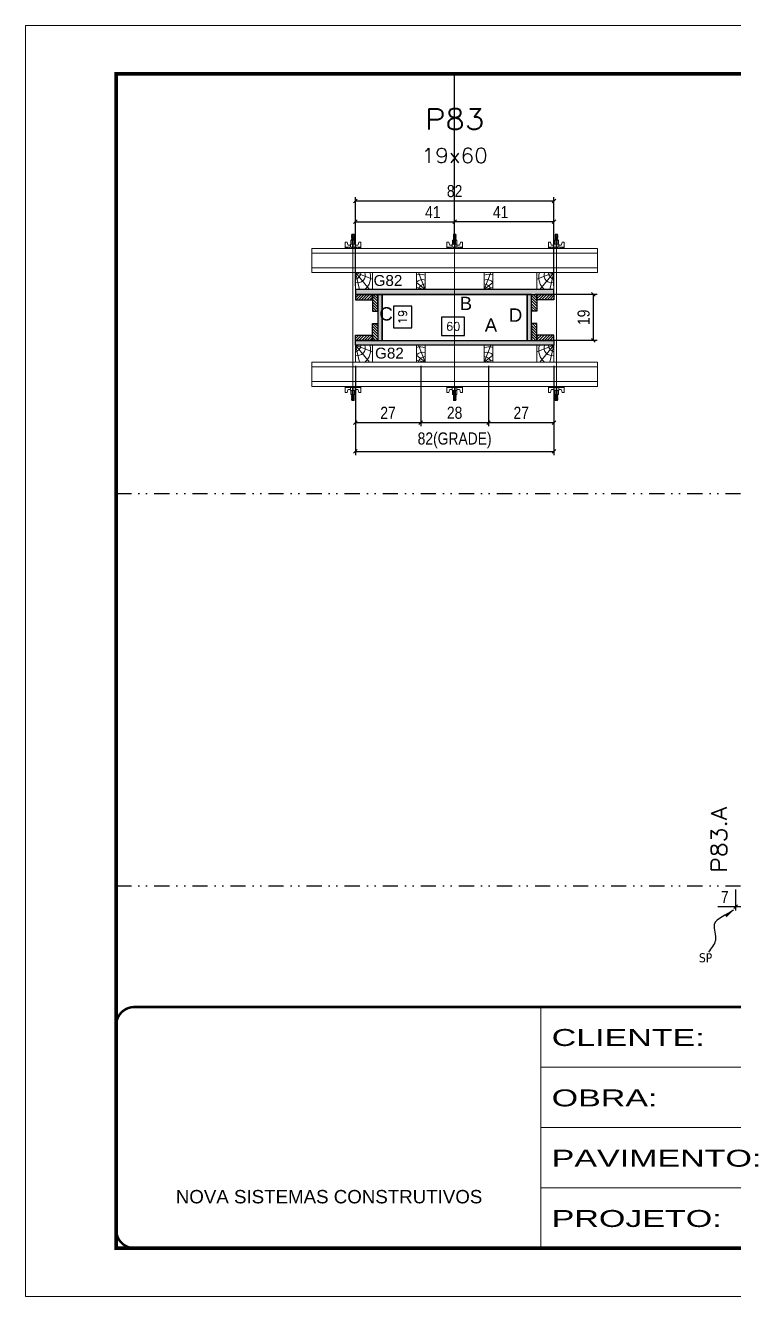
# Model space of a CAD drawing. Extents: x 14400 to 27878, y -21631 to 6985.
# Drawn here: x 14400 to 14985, y -11294 to -10244 of the extents above; entities that cross this region are included whole.
import ezdxf
from ezdxf.enums import TextEntityAlignment as Align

# ---------------------------------------------------------------- set-up
doc = ezdxf.new("R2010")
doc.units = 0
for name, pattern in [('CONTINUO', [0]), ('DASHED', [0.75, 0.5, -0.25]), ('DIVIDE2', [0.625, 0.25, -0.125, 0, -0.125, 0, -0.125]), ('HIDDEN', [0.375, 0.25, -0.125])]:
    doc.linetypes.add(name, pattern=pattern)
for name, color, linetype in [('CHAPA', 1, 'Continuous'), ('COTA', 241, 'Continuous'), ('MEIO_PONT', 93, 'Continuous'), ('Nível', 160, 'Continuous'), ('Painéis', 200, 'Continuous'), ('SARRAFO', 251, 'Continuous'), ('texto', 7, 'Continuous'), ('Texto de Titulo', 7, 'Continuous'), ('Texto Qtd Sarr', 242, 'Continuous'), ('TEXTO_GERAL', 7, 'Continuous')]:
    doc.layers.add(name, color=color, linetype=linetype)
for name, color, linetype, lineweight in [('Folhas', 255, 'Continuous', 9), ('Hachura', 251, 'Continuous', 9), ('Madeira', 126, 'Continuous', 18), ('Perfil Metálico', 224, 'Continuous', 18), ('SARRAFO DE PRESSAO', 251, 'DASHED', 9), ('Texto Seção', 7, 'Continuous', 15)]:
    doc.layers.add(name, color=color, linetype=linetype, lineweight=lineweight)
doc.styles.add('ARIAL', font='arial.ttf')
doc.styles.add('COTA TECNICA 2X', font='techl___.ttf', dxfattribs={"height": 10})
doc.styles.add('COTA TECNICA-50', font='techl___.ttf', dxfattribs={"height": 10})
doc.styles.add('REGUA-120', font='ROMANS.shx', dxfattribs={"height": 15})
doc.styles.add('ROMANS', font='romans.shx')
doc.styles.add('SANSSERIF', font='sas_____.pfb')
doc.styles.get("Standard").update_dxf_attribs({"font": 'arial.ttf'})
doc.styles.add('Tecnologia', font='')
doc.styles.get('Tecnologia').set_extended_font_data('Forgotten Futurist')
doc.dimstyles.new('COTA PAINEL-50', dxfattribs={"dimtxt": 10, "dimasz": 3, "dimexe": 3, "dimexo": 3, "dimgap": 3, "dimtad": 1, "dimdec": 1, "dimzin": 12, "dimdsep": 46, "dimtxsty": 'COTA TECNICA-50', "dimblk1": 'OBLIQUE', "dimblk2": 'OBLIQUE', "dimsah": 1, "dimcen": 0.9, "dimclrd": 4, "dimclre": 4, "dimclrt": 240, "dimadec": 1, "dimazin": 3, "dimtfac": 1, "dimtdec": 1, "dimtmove": 0, "dimatfit": 3, "dimfxl": 1, "dimtolj": 1, "dimtzin": 12, "dimarcsym": 0})
doc.dimstyles.new('SECAO PILAR', dxfattribs={"dimtxt": 10, "dimasz": 3, "dimexe": 3, "dimexo": 3, "dimgap": 3, "dimtad": 1, "dimdec": 1, "dimlfac": 0.5, "dimzin": 12, "dimdsep": 46, "dimtxsty": 'COTA TECNICA 2X', "dimblk1": 'OBLIQUE', "dimblk2": 'OBLIQUE', "dimsah": 1, "dimcen": 0.9, "dimclrd": 256, "dimclre": 256, "dimclrt": 256, "dimadec": 1, "dimazin": 3, "dimtfac": 1, "dimtdec": 1, "dimtmove": 0, "dimatfit": 3, "dimfxl": 1, "dimtolj": 1, "dimtzin": 12, "dimarcsym": 0})
doc.dimstyles.new('SECÇÃO 2', dxfattribs={"dimtxt": 7, "dimasz": 6, "dimexe": 0.18, "dimexo": 2, "dimgap": -4, "dimtad": 3, "dimdec": 1, "dimlfac": 0.5, "dimzin": 12, "dimdsep": 46, "dimtxsty": 'ROMANS', "dimblk": 'ARCHTICK', "dimcen": 0.09, "dimse1": 1, "dimse2": 1, "dimsd1": 1, "dimsd2": 1, "dimclrd": 180, "dimclre": 5, "dimclrt": 1, "dimadec": 0, "dimazin": 3, "dimtfac": 1, "dimtdec": 1, "dimtofl": 0, "dimtmove": 0, "dimatfit": 3, "dimldrblk": 'ARCHTICK', "dimfxl": 1, "dimtolj": 1, "dimtzin": 0, "dimarcsym": 0})
doc.dimstyles.get("Standard").update_dxf_attribs({"dimtxt": 0.18, "dimasz": 0.18, "dimexe": 0.18, "dimexo": 0.0625, "dimgap": 0.09, "dimtad": 0, "dimtih": 1, "dimtoh": 1, "dimdec": 4, "dimzin": 0, "dimdsep": 46, "dimtxsty": 'Standard', "dimcen": 0.09, "dimadec": 0, "dimazin": 0, "dimtfac": 1, "dimtdec": 4, "dimtofl": 0, "dimtmove": 0, "dimatfit": 3, "dimfxl": 1, "dimtolj": 1, "dimtzin": 0, "dimarcsym": 0})
pattern_1 = [(225, (5333.5847, -33395.4511), (1.12253202, -1.12253202), [])]
pattern_2 = [(225, (5548.5847, -33395.4511), (1.12253202, -1.12253202), [])]
pattern_3 = [(135, (-8073.2717, -1001.0911), (-1.12253202, -1.12253202), [])]
pattern_4 = [(135, (-8093.2717, -1001.0911), (-1.12253202, -1.12253202), [])]

# ---------------------------------------------------------------- blocks, each defined once
blk = doc.blocks.new('9999999999')
at = {"color": 30, "linetype": 'CONTINUO'}
for p, q in [((98564.6, 34230.2), (98564.6, 34429.4)), ((98564.6, 34379.6), (99584, 34379.6)), ((98564.6, 34329.8), (99488, 34329.8)), ((98564.6, 34280), (99488, 34280))]:
    blk.add_line(p, q, dxfattribs=at)
at = {"color": 30, "linetype": 'CONTINUO', "const_width": 2}
blk.add_lwpolyline([(99584, 34230.2), (99584, 34414.4, 0.414214), (99569, 34429.4), (98229, 34429.4, 0.414214), (98214, 34414.4), (98214, 34245.2, 0.414214), (98229, 34230.2), (99584, 34230.2)], format="xyb", dxfattribs=at)
at = {"layer": 'Folhas'}
blk.add_lwpolyline([(98139, 34190.2), (99624, 34190.2), (99624, 35240.2), (98139, 35240.2)], close=True, dxfattribs=at)
at = {"layer": 'Folhas', "color": 30, "const_width": 3}
blk.add_lwpolyline([(98214, 34230.2), (99584, 34230.2), (99584, 35200.2), (98214, 35200.2)], close=True, dxfattribs=at)
at = {"color": 7, "linetype": 'Continuous', "ltscale": 5, "style": 'ARIAL'}
blk.add_text('NOVA SISTEMAS CONSTRUTIVOS', height=11.059, dxfattribs=at).set_placement((98263.2, 34267.2))
at = {"layer": 'Folhas', "color": 7, "style": 'Tecnologia', "width": 1.5}
for s, p in [('CLIENTE:', (98573.7, 34397.2)), ('OBRA:', (98573.7, 34347.3)), ('PAVIMENTO:', (98573.7, 34297.5)), ('PROJETO:', (98573.7, 34247.7))]:
    blk.add_text(s, height=14, dxfattribs=at).set_placement(p)
blk = doc.blocks.new('titulo1')
at = {"layer": 'Defpoints', "color": 252, "linetype": 'HIDDEN', "ltscale": 2}
blk.add_line((0, 0), (0, 125), dxfattribs=at)
at = {"layer": 'Defpoints', "style": 'ROMANS', "oblique": 15}
blk.add_attdef('FOLHA', text='', height=10, dxfattribs=at).set_placement((0, 15.6), align=Align.MIDDLE_CENTER)
at = {"layer": 'Texto Qtd Sarr', "color": 3, "style": 'ROMANS', "oblique": 15}
for tag, height, p in [('TITULO', 17, (0, 71.4)), ('SEÇÃO', 12, (0, 41.5))]:
    blk.add_attdef(tag, text='', height=height, dxfattribs=at).set_placement(p, align=Align.MIDDLE_CENTER)
blk = doc.blocks.new('*D1855')
at = {"layer": 'COTA', "color": 180, "lineweight": -2, "transparency": 16777216}
for p, q in [((14762.8, -10485), (14743.8, -10485)), ((14743.8, -10485), (14743.8, -10500)), ((14762.8, -10500), (14762.8, -10485)), ((14743.8, -10500), (14762.8, -10500))]:
    blk.add_line(p, q, dxfattribs=at)
at = {"layer": 'Defpoints', "color": 0, "transparency": 16777216}
for p in [(14694.5, -10504), (14814.5, -10504), (14814.5, -10504)]:
    blk.add_point(p, dxfattribs=at)
at = {"layer": 'COTA', "color": 1, "transparency": 16777216, "insert": (14753.3, -10492.5), "char_height": 7, "attachment_point": 5, "style": 'ROMANS'}
blk.add_mtext('\\A1;60', dxfattribs=at)
blk = doc.blocks.new('_ArchTick')
at = {"color": 0, "linetype": 'ByBlock', "const_width": 0.15}
blk.add_lwpolyline([(-0.5, -0.5), (0.5, 0.5)], dxfattribs=at)
blk = doc.blocks.new('*D1856')
at = {"layer": 'COTA', "color": 180, "lineweight": -2, "transparency": 16777216}
for p, q in [((14719.1, -10475.8), (14704.1, -10475.8)), ((14704.1, -10475.8), (14704.1, -10493.8)), ((14719.1, -10493.8), (14719.1, -10475.8)), ((14704.1, -10493.8), (14719.1, -10493.8))]:
    blk.add_line(p, q, dxfattribs=at)
at = {"layer": 'Defpoints', "color": 0, "transparency": 16777216}
for p in [(14694.5, -10466), (14723.1, -10466), (14694.5, -10504)]:
    blk.add_point(p, dxfattribs=at)
at = {"layer": 'COTA', "color": 1, "transparency": 16777216, "insert": (14711.6, -10484.8), "char_height": 7, "attachment_point": 5, "rotation": 90, "style": 'ROMANS'}
blk.add_mtext('\\A1;19', dxfattribs=at)
blk = doc.blocks.new('_Oblique')
at = {"color": 0, "linetype": 'ByBlock', "lineweight": -2}
blk.add_line((-0.5, -0.5), (0.5, 0.5), dxfattribs=at)
blk = doc.blocks.new('*D1864')
at = {"layer": 'COTA', "lineweight": -2, "transparency": 16777216}
for p, q in [((14821.1, -10466), (14872.2, -10466)), ((14869.2, -10504), (14869.2, -10466)), ((14821.1, -10504), (14872.2, -10504))]:
    blk.add_line(p, q, dxfattribs=at)
at = {"layer": 'Defpoints', "color": 0, "transparency": 16777216}
for p in [(14818.1, -10466), (14869.2, -10466), (14818.1, -10504)]:
    blk.add_point(p, dxfattribs=at)
at = {"layer": 'COTA', "lineweight": -2, "transparency": 16777216, "xscale": 3, "yscale": 3, "zscale": 3}
for p, rotation in [((14869.2, -10466), 90), ((14869.2, -10504), 270)]:
    blk.add_blockref('_Oblique', p, dxfattribs=dict(at, rotation=rotation))
at = {"layer": 'COTA', "transparency": 16777216, "insert": (14861.1, -10485), "char_height": 10, "attachment_point": 5, "rotation": 90, "style": 'COTA TECNICA 2X'}
blk.add_mtext('\\A1;19', dxfattribs=at)
blk = doc.blocks.new('*D1857')
at = {"layer": 'COTA', "lineweight": -2, "transparency": 16777216}
for p, q in [((14672.5, -10525), (14672.5, -10598.8)), ((14836.5, -10525), (14836.5, -10598.8)), ((14672.5, -10595.8), (14836.5, -10595.8))]:
    blk.add_line(p, q, dxfattribs=at)
at = {"layer": 'Defpoints', "color": 0, "transparency": 16777216}
for p in [(14672.5, -10522), (14836.5, -10522), (14836.5, -10595.8)]:
    blk.add_point(p, dxfattribs=at)
at = {"layer": 'COTA', "lineweight": -2, "transparency": 16777216, "xscale": 3, "yscale": 3, "zscale": 3, "rotation": 180}
blk.add_blockref('_Oblique', (14672.5, -10595.8), dxfattribs=at)
at = {"layer": 'COTA', "lineweight": -2, "transparency": 16777216, "xscale": 3, "yscale": 3, "zscale": 3}
blk.add_blockref('_Oblique', (14836.5, -10595.8), dxfattribs=at)
at = {"layer": 'COTA', "transparency": 16777216, "insert": (14754.5, -10586.6), "char_height": 10, "attachment_point": 5, "style": 'COTA TECNICA 2X'}
blk.add_mtext('\\A1;82(GRADE)', dxfattribs=at)
blk = doc.blocks.new('*D1858')
at = {"layer": 'COTA', "lineweight": -2, "transparency": 16777216}
for p, q in [((14782.5, -10525), (14782.5, -10575)), ((14836.5, -10525), (14836.5, -10575)), ((14782.5, -10572), (14836.5, -10572))]:
    blk.add_line(p, q, dxfattribs=at)
at = {"layer": 'Defpoints', "color": 0, "transparency": 16777216}
for p in [(14782.5, -10522), (14836.5, -10522), (14836.5, -10572)]:
    blk.add_point(p, dxfattribs=at)
at = {"layer": 'COTA', "lineweight": -2, "transparency": 16777216, "xscale": 3, "yscale": 3, "zscale": 3, "rotation": 180}
blk.add_blockref('_Oblique', (14782.5, -10572), dxfattribs=at)
at = {"layer": 'COTA', "lineweight": -2, "transparency": 16777216, "xscale": 3, "yscale": 3, "zscale": 3}
blk.add_blockref('_Oblique', (14836.5, -10572), dxfattribs=at)
at = {"layer": 'COTA', "transparency": 16777216, "insert": (14809.5, -10563.9), "char_height": 10, "attachment_point": 5, "style": 'COTA TECNICA 2X'}
blk.add_mtext('\\A1;27', dxfattribs=at)
blk = doc.blocks.new('*D1859')
at = {"layer": 'COTA', "lineweight": -2, "transparency": 16777216}
for p, q in [((14672.5, -10525), (14672.5, -10575)), ((14726.5, -10525), (14726.5, -10575)), ((14672.5, -10572), (14726.5, -10572))]:
    blk.add_line(p, q, dxfattribs=at)
at = {"layer": 'Defpoints', "color": 0, "transparency": 16777216}
for p in [(14672.5, -10522), (14726.5, -10522), (14726.5, -10572)]:
    blk.add_point(p, dxfattribs=at)
at = {"layer": 'COTA', "lineweight": -2, "transparency": 16777216, "xscale": 3, "yscale": 3, "zscale": 3, "rotation": 180}
blk.add_blockref('_Oblique', (14672.5, -10572), dxfattribs=at)
at = {"layer": 'COTA', "lineweight": -2, "transparency": 16777216, "xscale": 3, "yscale": 3, "zscale": 3}
blk.add_blockref('_Oblique', (14726.5, -10572), dxfattribs=at)
at = {"layer": 'COTA', "transparency": 16777216, "insert": (14699.5, -10563.9), "char_height": 10, "attachment_point": 5, "style": 'COTA TECNICA 2X'}
blk.add_mtext('\\A1;27', dxfattribs=at)
blk = doc.blocks.new('*D1860')
at = {"layer": 'COTA', "lineweight": -2, "transparency": 16777216}
for p, q in [((14726.5, -10525), (14726.5, -10575)), ((14782.5, -10525), (14782.5, -10575)), ((14726.5, -10572), (14782.5, -10572))]:
    blk.add_line(p, q, dxfattribs=at)
at = {"layer": 'Defpoints', "color": 0, "transparency": 16777216}
for p in [(14726.5, -10522), (14782.5, -10522), (14782.5, -10572)]:
    blk.add_point(p, dxfattribs=at)
at = {"layer": 'COTA', "lineweight": -2, "transparency": 16777216, "xscale": 3, "yscale": 3, "zscale": 3, "rotation": 180}
blk.add_blockref('_Oblique', (14726.5, -10572), dxfattribs=at)
at = {"layer": 'COTA', "lineweight": -2, "transparency": 16777216, "xscale": 3, "yscale": 3, "zscale": 3}
blk.add_blockref('_Oblique', (14782.5, -10572), dxfattribs=at)
at = {"layer": 'COTA', "transparency": 16777216, "insert": (14754.5, -10563.9), "char_height": 10, "attachment_point": 5, "style": 'COTA TECNICA 2X'}
blk.add_mtext('\\A1;28', dxfattribs=at)
blk = doc.blocks.new('*D1861')
at = {"layer": 'COTA', "lineweight": -2, "transparency": 16777216}
for p, q in [((14672.5, -10459), (14672.5, -10385.9)), ((14672.5, -10388.9), (14836.5, -10388.9)), ((14836.5, -10459), (14836.5, -10385.9))]:
    blk.add_line(p, q, dxfattribs=at)
at = {"layer": 'Defpoints', "color": 0, "transparency": 16777216}
for p in [(14836.5, -10388.9), (14672.5, -10462), (14836.5, -10462)]:
    blk.add_point(p, dxfattribs=at)
at = {"layer": 'COTA', "lineweight": -2, "transparency": 16777216, "xscale": 3, "yscale": 3, "zscale": 3, "rotation": 180}
blk.add_blockref('_Oblique', (14672.5, -10388.9), dxfattribs=at)
at = {"layer": 'COTA', "lineweight": -2, "transparency": 16777216, "xscale": 3, "yscale": 3, "zscale": 3}
blk.add_blockref('_Oblique', (14836.5, -10388.9), dxfattribs=at)
at = {"layer": 'COTA', "transparency": 16777216, "insert": (14754.5, -10380.8), "char_height": 10, "attachment_point": 5, "style": 'COTA TECNICA 2X'}
blk.add_mtext('\\A1;82', dxfattribs=at)
blk = doc.blocks.new('*D1862')
at = {"layer": 'COTA', "lineweight": -2, "transparency": 16777216}
for p, q in [((14672.5, -10425), (14672.5, -10403.1)), ((14754.5, -10425), (14754.5, -10403.1)), ((14672.5, -10406.1), (14754.5, -10406.1))]:
    blk.add_line(p, q, dxfattribs=at)
at = {"layer": 'Defpoints', "color": 0, "transparency": 16777216}
for p in [(14754.5, -10406.1), (14672.5, -10428), (14754.5, -10428)]:
    blk.add_point(p, dxfattribs=at)
at = {"layer": 'COTA', "lineweight": -2, "transparency": 16777216, "xscale": 3, "yscale": 3, "zscale": 3, "rotation": 180}
blk.add_blockref('_Oblique', (14672.5, -10406.1), dxfattribs=at)
at = {"layer": 'COTA', "lineweight": -2, "transparency": 16777216, "xscale": 3, "yscale": 3, "zscale": 3}
blk.add_blockref('_Oblique', (14754.5, -10406.1), dxfattribs=at)
at = {"layer": 'COTA', "transparency": 16777216, "insert": (14736.5, -10398.1), "char_height": 10, "attachment_point": 5, "style": 'COTA TECNICA 2X'}
blk.add_mtext('\\A1;41', dxfattribs=at)
blk = doc.blocks.new('*D1863')
at = {"layer": 'COTA', "lineweight": -2, "transparency": 16777216}
for p, q in [((14754.5, -10425), (14754.5, -10403.1)), ((14836.5, -10425), (14836.5, -10403.1)), ((14836.5, -10406.1), (14754.5, -10406.1))]:
    blk.add_line(p, q, dxfattribs=at)
at = {"layer": 'Defpoints', "color": 0, "transparency": 16777216}
for p in [(14754.5, -10406.1), (14754.5, -10428), (14836.5, -10428)]:
    blk.add_point(p, dxfattribs=at)
at = {"layer": 'COTA', "lineweight": -2, "transparency": 16777216, "xscale": 3, "yscale": 3, "zscale": 3, "rotation": 180}
blk.add_blockref('_Oblique', (14754.5, -10406.1), dxfattribs=at)
at = {"layer": 'COTA', "lineweight": -2, "transparency": 16777216, "xscale": 3, "yscale": 3, "zscale": 3}
blk.add_blockref('_Oblique', (14836.5, -10406.1), dxfattribs=at)
at = {"layer": 'COTA', "transparency": 16777216, "insert": (14792.5, -10398.1), "char_height": 10, "attachment_point": 5, "style": 'COTA TECNICA 2X'}
blk.add_mtext('\\A1;41', dxfattribs=at)
blk = doc.blocks.new('C')
at = {"layer": 'Hachura', "color": 0}
for p, q in [((0, 3.22), (0, -3.22)), ((0.45, 3.22), (0, 3.22)), ((0.46, 3.16), (0, 3.16)), ((0.46, 3.05), (0, 3.05)), ((0.46, 2.88), (0, 2.88)), ((0, 2.75), (0, -1.16)), ((0.46, 2.65), (0, 2.65)), ((0.46, 2.23), (0, 2.23)), ((0.46, 1.51), (0, 1.51)), ((0.39, 0.49), (0.17, 0.49)), ((0.45, -3.23), (0.45, 3.22)), ((0.45, 3.22), (2.58, 3.22)), ((1.74, 0.97), (0.45, 0.97)), ((1.45, 0.1), (0.45, 0.1)), ((1.35, 1.94), (1.35, 0.96)), ((2.58, 2.39), (1.47, 2.09)), ((1.74, -0.97), (1.74, 0.97)), ((1.74, 0.97), (1.74, 0.84)), ((1.74, 0.97), (1.74, 0.84)), ((1.74, 0.84), (3.35, 0.84)), ((3.35, 0.45), (1.74, 0.45)), ((2.58, 3.22), (2.58, 2.39)), ((3.32, 0.84), (3.32, -0.84)), ((3.35, 0.84), (3.35, -0.84)), ((3.68, 0.45), (3.35, 0.45)), ((3.84, -0.52), (3.35, 0.45)), ((3.35, 0.06), (3.67, -0.57)), ((3.68, 0.45), (4.16, -0.52)), ((3.72, 0.5), (4.25, -0.57)), ((4.37, -0.55), (3.83, 0.53)), ((4.15, 0.45), (3.93, 0.45)), ((4.42, -0.52), (3.93, 0.45)), ((4.15, 0.45), (4.26, 0.45)), ((4.26, 0.45), (4.74, -0.52)), ((4.3, 0.5), (4.83, -0.57)), ((4.95, -0.55), (4.41, 0.53)), ((4.51, 0.45), (4.84, 0.45)), ((5, -0.52), (4.51, 0.45)), ((4.84, 0.45), (5.32, -0.52)), ((4.88, 0.5), (5.41, -0.57)), ((5.53, -0.55), (4.99, 0.53)), ((5.58, -0.52), (5.09, 0.45)), ((5.42, 0.45), (5.09, 0.45)), ((5.58, -0.52), (5.09, 0.45)), ((5.42, 0.45), (5.74, -0.19)), ((5.46, 0.5), (5.74, -0.07)), ((5.74, 0.19), (5.57, 0.53)), ((5.74, 0.32), (5.68, 0.45)), ((5.68, 0.45), (5.74, 0.45)), ((5.74, 0.45), (5.9, 0.29)), ((5.74, 0.45), (5.74, -0.52)), ((5.9, -0.36), (5.9, 0.29)), ((0.45, 0), (0, 0)), ((0.46, -1.52), (0, -1.52)), ((0.46, -2.23), (0, -2.23)), ((0.46, -2.65), (0, -2.65)), ((0.46, -2.88), (0, -2.88)), ((0.46, -3.05), (0, -3.05)), ((0.46, -3.16), (0, -3.16)), ((0, -3.22), (2.57, -3.22)), ((0.08, -0.48), (0.29, -0.48)), ((0.29, -0.48), (0.4, -0.48)), ((0.45, 0), (0.45, -0.97)), ((0.45, -0.16), (1.45, -0.16)), ((0.45, -0.65), (0.45, -0.32)), ((0.45, -3.23), (0.45, -0.65)), ((0.45, -0.97), (1.74, -0.97)), ((1.35, -1.94), (1.35, -0.97)), ((2.58, -2.39), (1.47, -2.1)), ((3.35, -0.32), (1.74, -0.32)), ((3.35, -0.84), (1.74, -0.84)), ((2.58, -3.23), (2.58, -2.39)), ((3.35, -0.07), (3.58, -0.52)), ((3.35, -0.52), (3.58, -0.52)), ((3.84, -0.52), (4.16, -0.52)), ((4.42, -0.52), (4.74, -0.52)), ((4.63, -0.52), (4.74, -0.52)), ((5, -0.52), (5.32, -0.52)), ((5.58, -0.52), (5.74, -0.52)), ((5.74, -0.52), (5.9, -0.36)), ((5.74, -0.52), (5.74, -0.52))]:
    blk.add_line(p, q, dxfattribs=at)
for centre, radius, start, end in [((1.52, 1.94), 0.161, 104.7436, 180), ((1.44, -0.03), 0.129, 272.695, 87.305), ((3.81, 0.39), 0.143, 25.5688, 154.4312), ((4.39, 0.39), 0.143, 25.5688, 154.4312), ((4.97, 0.39), 0.143, 25.5688, 154.4312), ((5.55, 0.39), 0.143, 25.5688, 154.4312), ((0.17, -0.37), 0.174, 221.744, 317.8592), ((1.52, -1.94), 0.161, 180, 255.2564), ((3.71, -0.4), 0.174, 222.1408, 318.256), ((4.29, -0.4), 0.174, 222.1408, 318.256), ((4.87, -0.4), 0.174, 222.1408, 318.256), ((5.45, -0.4), 0.174, 222.1408, 318.256), ((5.61, -0.4), 0.174, 317.8592, 318.256)]:
    blk.add_arc(centre, radius, start, end, dxfattribs=at)
blk = doc.blocks.new('PONTALETE')
at = {"layer": 'Madeira'}
for q in [(2.71, 7), (7, 5.76), (7, 1.74)]:
    blk.add_line((0, 0), q, dxfattribs=at)
blk.add_lwpolyline([(0, 0), (7, 0), (7, 7), (0, 7)], close=True, dxfattribs=at)
for centre, radius, start, end in [((2.04, 0.06), 6.23, 37.2818, 109.0913), ((1.09, 0.9), 3.19, 343.603, 109.9847), ((-0.21, -0.78), 3.09, 14.6322, 86.0383)]:
    blk.add_arc(centre, radius, start, end, dxfattribs=at)
blk = doc.blocks.new('MEIO PONTALETE')
at = {"layer": 'Madeira'}
for q in [(2.71, 7), (3.5, 2.88), (3.5, 0.87)]:
    blk.add_line((0, 0), q, dxfattribs=at)
blk.add_lwpolyline([(0, 0), (3.5, 0), (3.5, 7), (0, 7)], close=True, dxfattribs=at)
for centre, radius, start, end in [((2.04, 0.06), 6.23, 76.4499, 109.0913), ((1.09, 0.9), 3.19, 40.9063, 109.9847), ((-0.21, -0.78), 3.09, 14.6322, 86.0383)]:
    blk.add_arc(centre, radius, start, end, dxfattribs=at)
blk = doc.blocks.new('*D1867')
at = {"layer": 'COTA', "color": 4, "lineweight": -2, "transparency": 16777216}
for p, q in [((14986.6, -10957.6), (14986.6, -10974.9)), ((14993.6, -10955.6), (14993.6, -10974.9)), ((14986.6, -10971.9), (14971.9, -10971.9)), ((14993.6, -10971.9), (14986.6, -10971.9))]:
    blk.add_line(p, q, dxfattribs=at)
at = {"layer": 'Defpoints', "color": 0, "transparency": 16777216}
for p in [(14986.6, -10954.6), (14993.6, -10952.6), (14986.6, -10971.9)]:
    blk.add_point(p, dxfattribs=at)
at = {"layer": 'COTA', "color": 4, "lineweight": -2, "transparency": 16777216, "xscale": 3, "yscale": 3, "zscale": 3, "rotation": 180}
blk.add_blockref('_Oblique', (14986.6, -10971.9), dxfattribs=at)
at = {"layer": 'COTA', "color": 4, "lineweight": -2, "transparency": 16777216, "xscale": 3, "yscale": 3, "zscale": 3}
blk.add_blockref('_Oblique', (14993.6, -10971.9), dxfattribs=at)
at = {"layer": 'COTA', "color": 240, "transparency": 16777216, "insert": (14977.7, -10963.8), "char_height": 10, "attachment_point": 5, "style": 'COTA TECNICA-50'}
blk.add_mtext('\\A1;7', dxfattribs=at)

msp = doc.modelspace()

# ---------------------------------------------------------------- hatches: boundary and pattern name
at = {"layer": 'Hachura'}
h = msp.add_hatch(color=256, dxfattribs=at)
h.dxf.hatch_style = 1
h.paths.add_polyline_path([(14836.54, -10466.04), (14836.54, -10462.04), (14672.54, -10462.04), (14672.54, -10466.04)])
h = msp.add_hatch(color=256, dxfattribs=at)
h.dxf.hatch_style = 1
h.paths.add_polyline_path([(14836.54, -10466.04), (14836.54, -10462.04), (14672.54, -10462.04), (14672.54, -10466.04)])
h = msp.add_hatch(dxfattribs=at)
h.set_pattern_fill('ANSI31', color=256, scale=0.5, angle=180, style=0)
h.set_pattern_definition(pattern_2)
h.paths.add_polyline_path([(14686.54, -10466.04), (14686.54, -10470.44), (14672.54, -10470.44), (14672.54, -10466.04)])
h = msp.add_hatch(dxfattribs=at)
h.set_pattern_fill('ANSI31', color=256, scale=0.5, angle=90, style=0)
h.set_pattern_definition(pattern_4)
h.paths.add_polyline_path([(14690.94, -10480.04), (14686.54, -10480.04), (14686.54, -10466.04), (14690.94, -10466.04)])
h = msp.add_hatch(color=256, dxfattribs=at)
h.dxf.hatch_style = 1
h.paths.add_polyline_path([(14690.94, -10504.04), (14694.54, -10504.04), (14694.54, -10466.04), (14690.94, -10466.04)])
h = msp.add_hatch(color=256, dxfattribs=at)
h.dxf.hatch_style = 1
h.paths.add_polyline_path([(14690.94, -10504.04), (14694.54, -10504.04), (14694.54, -10466.04), (14690.94, -10466.04)])
h = msp.add_hatch(color=256, dxfattribs=at)
h.dxf.hatch_style = 1
h.paths.add_polyline_path([(14814.54, -10504.04), (14818.14, -10504.04), (14818.14, -10466.04), (14814.54, -10466.04)])
h = msp.add_hatch(color=256, dxfattribs=at)
h.dxf.hatch_style = 1
h.paths.add_polyline_path([(14814.54, -10504.04), (14818.14, -10504.04), (14818.14, -10466.04), (14814.54, -10466.04)])
h = msp.add_hatch(dxfattribs=at)
h.set_pattern_fill('ANSI31', color=256, scale=0.5, angle=90, style=0)
h.set_pattern_definition(pattern_3)
h.paths.add_polyline_path([(14818.14, -10480.04), (14822.54, -10480.04), (14822.54, -10466.04), (14818.14, -10466.04)])
h = msp.add_hatch(dxfattribs=at)
h.set_pattern_fill('ANSI31', color=256, scale=0.5, angle=180, style=0)
h.set_pattern_definition(pattern_1)
h.paths.add_polyline_path([(14822.54, -10466.04), (14822.54, -10470.44), (14836.54, -10470.44), (14836.54, -10466.04)])
h = msp.add_hatch(dxfattribs=at)
h.set_pattern_fill('ANSI31', color=256, scale=0.5, angle=180, style=0)
h.set_pattern_definition(pattern_2)
h.paths.add_polyline_path([(14686.54, -10504.04), (14686.54, -10499.64), (14672.54, -10499.64), (14672.54, -10504.04)])
h = msp.add_hatch(dxfattribs=at)
h.set_pattern_fill('ANSI31', color=256, scale=0.5, angle=90, style=0)
h.set_pattern_definition(pattern_4)
h.paths.add_polyline_path([(14690.94, -10490.04), (14686.54, -10490.04), (14686.54, -10504.04), (14690.94, -10504.04)])
h = msp.add_hatch(dxfattribs=at)
h.set_pattern_fill('ANSI31', color=256, scale=0.5, angle=90, style=0)
h.set_pattern_definition(pattern_3)
h.paths.add_polyline_path([(14818.14, -10490.04), (14822.54, -10490.04), (14822.54, -10504.04), (14818.14, -10504.04)])
h = msp.add_hatch(dxfattribs=at)
h.set_pattern_fill('ANSI31', color=256, scale=0.5, angle=180, style=0)
h.set_pattern_definition(pattern_1)
h.paths.add_polyline_path([(14822.54, -10504.04), (14822.54, -10499.64), (14836.54, -10499.64), (14836.54, -10504.04)])
h = msp.add_hatch(color=256, dxfattribs=at)
h.dxf.hatch_style = 1
h.paths.add_polyline_path([(14836.54, -10504.04), (14836.54, -10508.04), (14672.54, -10508.04), (14672.54, -10504.04)])
h = msp.add_hatch(color=256, dxfattribs=at)
h.dxf.hatch_style = 1
h.paths.add_polyline_path([(14836.54, -10504.04), (14836.54, -10508.04), (14672.54, -10508.04), (14672.54, -10504.04)])

# ---------------------------------------------------------------- linework, layer by layer
at = {"layer": 'CHAPA'}
for points in [[(14836.54, -10466.04), (14836.54, -10462.04), (14672.54, -10462.04), (14672.54, -10466.04)], [(14836.54, -10466.04), (14836.54, -10462.04), (14672.54, -10462.04), (14672.54, -10466.04)], [(14690.94, -10504.04), (14694.54, -10504.04), (14694.54, -10466.04), (14690.94, -10466.04)], [(14690.94, -10504.04), (14694.54, -10504.04), (14694.54, -10466.04), (14690.94, -10466.04)], [(14814.54, -10504.04), (14818.14, -10504.04), (14818.14, -10466.04), (14814.54, -10466.04)], [(14814.54, -10504.04), (14818.14, -10504.04), (14818.14, -10466.04), (14814.54, -10466.04)], [(14836.54, -10504.04), (14836.54, -10508.04), (14672.54, -10508.04), (14672.54, -10504.04)], [(14836.54, -10504.04), (14836.54, -10508.04), (14672.54, -10508.04), (14672.54, -10504.04)]]:
    msp.add_lwpolyline(points, close=True, dxfattribs=at)
at = {"layer": 'Hachura'}
for p, q in [((14670.54, -10552.84), (14670.53, -10421.04)), ((14754.53, -10552.84), (14754.54, -10421.04)), ((14838.54, -10552.84), (14838.55, -10421.04))]:
    msp.add_line(p, q, dxfattribs=at)
at = {"layer": 'Madeira'}
for points in [[(14836.54, -10462.04), (14836.54, -10448.04), (14672.54, -10448.04), (14672.54, -10462.04)], [(14836.54, -10508.04), (14836.54, -10522.04), (14672.54, -10522.04), (14672.54, -10508.04)]]:
    msp.add_lwpolyline(points, close=True, dxfattribs=at)
at = {"layer": 'Nível', "color": 4, "linetype": 'DIVIDE2', "ltscale": 50}
for p, q in [((14474.97, -10630.62), (15844.97, -10630.62)), ((14474.97, -10954.62), (15844.97, -10954.62))]:
    msp.add_line(p, q, dxfattribs=at)
at = {"layer": 'Painéis'}
msp.add_lwpolyline([(14694.54, -10466.04), (14694.54, -10504.04), (14814.54, -10504.04), (14814.54, -10466.04)], close=True, dxfattribs=at)
at = {"layer": 'Perfil Metálico'}
for points in [[(14872.54, -10428.04), (14872.54, -10448.04), (14636.54, -10448.04), (14636.54, -10428.04)], [(14636.54, -10444.04), (14636.54, -10432.04), (14872.54, -10432.04), (14872.54, -10444.04)], [(14872.54, -10542.04), (14872.54, -10522.04), (14636.54, -10522.04), (14636.54, -10542.04)], [(14636.54, -10526.04), (14636.54, -10538.04), (14872.54, -10538.04), (14872.54, -10526.04)]]:
    msp.add_lwpolyline(points, close=True, dxfattribs=at)
at = {"layer": 'SARRAFO'}
for points in [[(14672.54, -10470.44), (14686.54, -10470.44), (14686.54, -10466.04), (14672.54, -10466.04)], [(14686.54, -10466.04), (14686.54, -10480.04), (14690.94, -10480.04), (14690.94, -10466.04)], [(14822.54, -10466.04), (14822.54, -10480.04), (14818.14, -10480.04), (14818.14, -10466.04)], [(14836.54, -10470.44), (14822.54, -10470.44), (14822.54, -10466.04), (14836.54, -10466.04)], [(14672.54, -10499.64), (14686.54, -10499.64), (14686.54, -10504.04), (14672.54, -10504.04)], [(14686.54, -10504.04), (14686.54, -10490.04), (14690.94, -10490.04), (14690.94, -10504.04)], [(14822.54, -10504.04), (14822.54, -10490.04), (14818.14, -10490.04), (14818.14, -10504.04)], [(14836.54, -10499.64), (14822.54, -10499.64), (14822.54, -10504.04), (14836.54, -10504.04)]]:
    msp.add_lwpolyline(points, close=True, dxfattribs=at)

# ---------------------------------------------------------------- block references
at = {"layer": 'Hachura', "linetype": 'Continuous', "yscale": 2, "zscale": 2}
for p, xscale, rotation in [((14670.54, -10428.04), -2, 270), ((14754.53, -10428.04), 2, 90), ((14838.54, -10428.04), 2, 90), ((14670.54, -10542.04), 2, 269.9999999999999), ((14754.53, -10542.04), -2, 90), ((14838.54, -10542.04), -2, 90)]:
    msp.add_blockref('C', p, dxfattribs=dict(at, xscale=xscale, rotation=rotation))
at = {"layer": 'MEIO_PONT', "yscale": 2, "zscale": 2}
for p, xscale, rotation in [((14672.54, -10448.04), 2, 269.9999999999999), ((14836.54, -10448.04), -2, 90), ((14672.54, -10508.04), 2, 269.9999999999999), ((14836.54, -10508.04), -2, 90)]:
    msp.add_blockref('PONTALETE', p, dxfattribs=dict(at, xscale=xscale, rotation=rotation))
at = {"layer": 'MEIO_PONT', "yscale": 1.999999997962732, "zscale": 1.999999997962732}
for p, xscale in [((14730.04, -10462.04), -1.999999997962732), ((14779.04, -10462.04), 1.999999997962732), ((14730.04, -10522.04), -1.999999997962732), ((14779.04, -10522.04), 1.999999997962732)]:
    msp.add_blockref('MEIO PONTALETE', p, dxfattribs=dict(at, xscale=xscale))
at = {"layer": 'SARRAFO DE PRESSAO', "color": 6, "linetype": 'ByBlock'}
msp.add_blockref('9999999999', (-83739.01, -45484.1), dxfattribs=at)
at = {"layer": 'Texto Seção'}
ref = msp.add_blockref('titulo1', (14754.54, -10408.9), dxfattribs=at)
ref.add_attrib('TITULO', 'P83', dxfattribs={"layer": 'Texto de Titulo', "color": 7, "height": 17, "style": 'ROMANS', "width": 1.1}).set_placement((14754.54, -10321.4), align=Align.MIDDLE_CENTER)
ref.add_attrib('SEÇÃO', '19x60', dxfattribs={"layer": 'Texto de Titulo', "color": 7, "height": 12, "style": 'ROMANS', "width": 1.1}).set_placement((14754.54, -10351.4), align=Align.MIDDLE_CENTER)

# ---------------------------------------------------------------- texts
at = {"layer": 'texto', "color": 0, "insert": (14961.83, -11014.11), "char_height": 7.5, "attachment_point": 5}
msp.add_mtext('{\\fTahoma|b0|i0|c0|p34;\\C4;SP}', dxfattribs=at)
at = {"layer": 'Texto Seção', "style": 'REGUA-120', "width": 1.1}
msp.add_text('P83.A', height=13, rotation=90, dxfattribs=at).set_placement((14979.36, -10943.85))
at = {"layer": 'TEXTO_GERAL', "color": 0, "linetype": 'Continuous', "style": 'SANSSERIF'}
for p in [(14687.57, -10454.59), (14688.77, -10514.59)]:
    msp.add_text('G82', height=9, dxfattribs=at).set_placement(p, align=Align.MIDDLE_LEFT)
at = {"layer": 'TEXTO_GERAL', "style": 'ARIAL'}
for s, p in [('B', (14763.8, -10473.49)), ('C', (14697.93, -10482.14)), ('D', (14804.88, -10483.15)), ('A', (14784.51, -10491.46))]:
    msp.add_text(s, height=11, dxfattribs=at).set_placement(p, align=Align.MIDDLE_CENTER)

# ---------------------------------------------------------------- dimensions: what is measured, and where the dimension line sits
at = {"layer": 'COTA'}
for base, p1, p2, picture, middle in [((14836.54, -10388.94), (14672.54, -10462.04), (14836.54, -10462.04), '*D1861', (14754.54, -10380.84)), ((14726.54, -10571.98), (14672.54, -10522.04), (14726.54, -10522.04), '*D1859', (14699.54, -10563.9)), ((14782.54, -10571.98), (14726.54, -10522.04), (14782.54, -10522.04), '*D1860', (14754.54, -10563.88)), ((14836.54, -10571.98), (14782.54, -10522.04), (14836.54, -10522.04), '*D1858', (14809.54, -10563.9))]:
    dim = msp.add_linear_dim(base=base, p1=p1, p2=p2, dimstyle='SECAO PILAR', dxfattribs=at)
    dim.commit()
    dim.dimension.update_dxf_attribs({"geometry": picture, "text_midpoint": middle})
for base, p1, p2, dimstyle, picture, middle in [((14754.53, -10406.14), (14672.54, -10428.04), (14754.53, -10428.04), 'SECAO PILAR', '*D1862', (14736.53, -10406.14)), ((14814.54, -10504.04), (14694.54, -10504.04), (14814.54, -10504.04), 'SECÇÃO 2', '*D1855', (14753.3, -10504.04))]:
    dim = msp.add_linear_dim(base=base, p1=p1, p2=p2, dimstyle=dimstyle, dxfattribs=at)
    dim.commit()
    dim.dimension.update_dxf_attribs({"geometry": picture, "text_midpoint": middle, "dimtype": 160})
for base, p1, p2, angle, dimstyle, picture, middle in [((14754.53, -10406.14), (14836.54, -10428.04), (14754.53, -10428.04), 180, 'SECAO PILAR', '*D1863', (14792.53, -10406.14)), ((14723.12, -10466.04), (14694.54, -10504.04), (14694.54, -10466.04), 90, 'SECÇÃO 2', '*D1856', (14723.12, -10484.8))]:
    dim = msp.add_linear_dim(base=base, p1=p1, p2=p2, angle=angle, dimstyle=dimstyle, dxfattribs=at)
    dim.commit()
    dim.dimension.update_dxf_attribs({"geometry": picture, "text_midpoint": middle, "dimtype": 160})
for base, p1, p2, angle, dimstyle, picture, middle in [((14869.17, -10466.04), (14818.14, -10504.04), (14818.14, -10466.04), 90, 'SECAO PILAR', '*D1864', (14861.09, -10485.04)), ((14986.61, -10971.86), (14993.61, -10952.62), (14986.61, -10954.62), 180, 'COTA PAINEL-50', '*D1867', (14977.74, -10963.78))]:
    dim = msp.add_linear_dim(base=base, p1=p1, p2=p2, angle=angle, dimstyle=dimstyle, dxfattribs=at)
    dim.commit()
    dim.dimension.update_dxf_attribs({"geometry": picture, "text_midpoint": middle})
dim = msp.add_linear_dim(base=(14836.54, -10595.82), p1=(14672.54, -10522.04), p2=(14836.54, -10522.04), text='<>(GRADE)', dimstyle='SECAO PILAR', dxfattribs=at)
dim.commit()
dim.dimension.update_dxf_attribs({"geometry": '*D1857', "text_midpoint": (14754.54, -10586.6)})

# ---------------------------------------------------------------- leaders
at = {"layer": 'COTA', "path_type": 1}
msp.add_leader([(14984.78, -10974.8), (14968.99, -10986.63), (14969.92, -10999.64), (14964.36, -11009.42)], dimstyle='Standard', override={"dimasz": 8}, dxfattribs=at)

doc.saveas('drawing.dxf')
